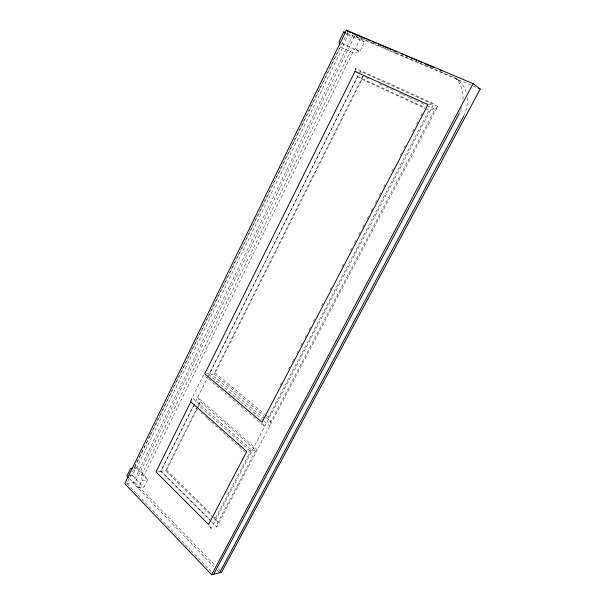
<?xml version="1.0" encoding="UTF-8"?>
<svg xmlns="http://www.w3.org/2000/svg" width="605" height="605" viewBox="0 0 605 605"><rect width="100%" height="100%" fill="white"/><g stroke="black" fill="none" stroke-linecap="round" stroke-linejoin="round"><path stroke-width="0.45" stroke-dasharray="3.02 2.27" d="M263.326 420.604L208.937 374.775L213.958 373.92L215.161 372.892L361.941 79.353L362.72 76.298L368.672 79.013M355.218 70.664L355.823 68.365L433.921 103.689L211.236 528.498L208.566 525.828M211.379 521.669L216.703 526.963L218.019 522.266L255.794 450.377L257.299 449.742L197.638 397.44L200.164 401.508L255.794 450.377L250.53 451.285L198.826 405.569L200.164 401.508L198.062 405.713M190.809 401.849L192.201 397.765L252.081 450.581L247.626 451.345M134.575 466.818L149.526 436.265M149.942 435.418L340.108 46.744L352.647 52.718L359.756 51.554L364.558 41.858L360.225 38.871L345.493 32.625M347.648 32.254L126.846 483.41L190.167 549.658M129.636 475.704L132.321 475.447L135.944 468.066L136.896 467.438L342.37 48.203L343.466 44.46L348.162 34.886L346.695 33.888M353.04 34.818L132.964 482.782L213.762 566.666M126.642 483.433L134.983 482.571L354.674 35.937L475.885 87.241M129.5 478.615L138.462 487.91L142.175 480.408L141.51 475.159L350.408 51.259L355.392 48.657L360.225 38.871M138.462 487.91L143.839 487.312L147.529 479.863L144.24 474.902L136.896 467.438L134.159 467.665M190.537 401.115L203.56 374.896L207.87 378.548M354.984 70.059L355.823 68.365M157.655 471.598L160.945 471.03L193.381 405.963L198.289 410.326M206.411 373.572L209.806 372.99L357.547 76.57L356.095 73.629M210.714 521.011L160.786 471.393L207.265 378.133M207.681 377.293L358.538 74.612M358.962 73.765L360.225 71.224L437.816 106.374L216.703 526.963M197.646 406.56L165.657 470.554L160.786 471.393M362.72 76.298L213.958 373.92L263.697 415.567M213.323 517.63L165.657 470.554L166.564 470.077L198.826 405.569M264.06 416.157L263.19 417.828L209.806 372.99M280.221 385.219L281.529 382.708M288.517 369.33L289.825 366.827M292.449 361.805L294.196 358.462M296.813 353.449L298.121 350.938M300.745 345.924L302.492 342.574M305.109 337.56L306.425 335.049M309.042 330.035L310.788 326.692M313.413 321.671L314.721 319.168M321.709 305.79L323.017 303.279M330.005 289.901L331.313 287.39M342.233 266.487L343.542 263.977M350.529 250.599L351.838 248.095M354.462 243.074L356.209 239.731M358.825 234.717L360.134 232.207M362.758 227.193L364.505 223.842M367.122 218.828L368.437 216.318M371.054 211.304L372.801 207.961M375.425 202.94L376.733 200.437M379.35 195.415L381.097 192.072M383.721 187.058L385.03 184.548M392.017 171.17L393.326 168.659M400.313 155.281L401.622 152.77M404.246 147.756L405.554 145.245M412.542 131.867L413.85 129.364M416.474 124.343L418.221 121M420.838 115.986L422.146 113.475M213.996 518.288L218.019 522.266L215.44 518.266L250.53 451.285M264.045 421.201L269.769 426.026L270.904 421.602L268.333 417.291L429.164 110.254L434.98 109.293L437.816 106.374M428.854 104.521L433.921 103.689M142.175 480.408L147.529 479.863L135.944 468.066L134.151 468.217M141.51 475.159L144.24 474.902L352.647 52.718L350.408 51.259M354.764 35.544L359.083 37.374M359.945 37.737L372.03 42.849M372.892 43.212L382.39 47.228M383.252 47.591L395.337 52.703M396.199 53.066L453.175 77.16A32.859 26.847 -55.4 0 1 466.553 93.495M348.162 34.886L364.558 41.858M379.721 84.065L382.269 85.229M385.672 86.78L395.027 91.052M399.277 92.988L401.826 94.153M402.673 94.546L408.625 97.261M409.479 97.647L415.431 100.362M416.278 100.755L426.48 105.414M427.327 105.799L434.98 109.293L270.904 421.602L264.423 416.172M357.547 76.57L425.209 107.622M361.941 79.353L424.914 108.303M425.761 108.688L429.164 110.254M341.991 43.492L359.756 51.554L355.392 48.657M459.18 80.934L454.794 77.652A33.184 27.006 -55.7 0 1 462.931 100.165M215.161 372.892L264.74 414.296M265.459 414.894L268.333 417.291M208.589 379.154L264.627 426.646L262.003 422.282M201.094 412.822L202.493 414.07M205.299 416.565L206.698 417.813M207.402 418.441L210.911 421.556M211.614 422.184L218.624 428.423M219.328 429.051L226.338 435.29M227.041 435.91L230.543 439.033M231.246 439.654L245.275 452.132M166.564 470.077L211.425 514.311M214.102 516.95L215.44 518.266M160.945 471.03L209.973 519.718M132.321 475.447L143.839 487.312M134.983 482.571L215.025 565.463M218.307 568.866L220.931 571.581M217.021 570.046L219.623 572.754M190.825 550.346L211.712 572.194M209.481 525.805L211.236 528.498M360.225 71.224L361.056 72.918M467.257 97.821A32.859 26.847 -55.4 0 1 464.065 115.404M461.539 107.516A33.184 27.006 -55.7 0 1 460.708 109.997M460.39 110.821A33.184 27.006 -55.7 0 1 459.694 112.447"/><path stroke-width="0.91" d="M132.366 468.096L130.574 468.52L126.944 475.954L128.865 477.95M345.493 32.625L343.753 31.891L339.042 41.556L339.753 45.012M346.385 30.25L124.789 483.629L211.659 574.75L221.589 572.262L480.211 89.071L473.125 83.641L346.385 30.25L348.646 31.8M211.659 574.75L473.125 83.641M213.671 574.243L458.53 114.814A33.184 27.006 -55.7 0 0 459.324 113.248M219.623 572.754L462.908 117.748A32.859 26.847 -55.4 0 0 463.695 116.19M130.574 468.52L132.359 468.368M348.064 31.399L350.666 32.504M352.405 33.23L366.29 39.091M368.029 39.824L370.631 40.921M372.37 41.654L375.841 43.114M378.443 44.21L387.994 48.241M389.733 48.975L392.335 50.071M394.067 50.805L396.676 51.901M401.017 53.732L403.618 54.828M405.358 55.562L407.959 56.658M409.698 57.392L412.3 58.488M414.032 59.222L416.641 60.319M418.373 61.052L421.844 62.512M424.453 63.616L433.997 67.639M440.077 70.203L441.809 70.929M478.479 88.345L480.211 89.071M343.753 31.891L345.228 32.889M190.809 401.849L156.007 471.877L208.604 524.452L246.734 451.504L190.809 401.849M355.014 71.428L204.717 373.86L262.003 422.282L428.007 104.665L355.014 71.428"/></g></svg>
